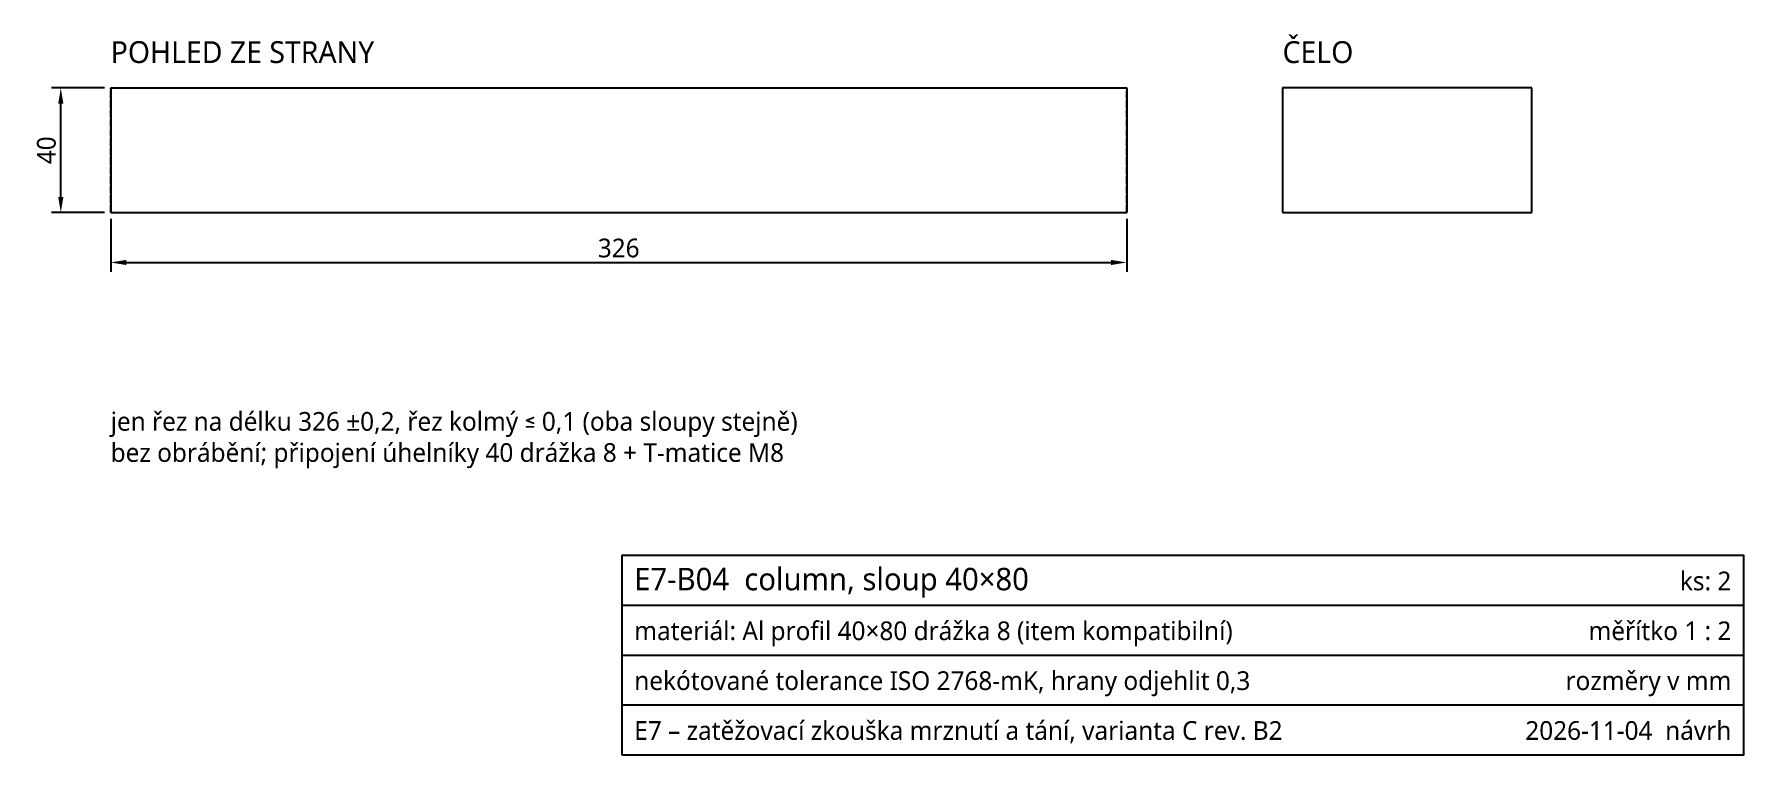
# Model space of a CAD drawing. Header units: millimetres. Extents: x 25 to 574, y 16 to 247.
import ezdxf
from ezdxf.enums import TextEntityAlignment as Align

# ---------------------------------------------------------------- set-up
doc = ezdxf.new("R2010")
doc.units = ezdxf.units.MM
doc.header["$LTSCALE"] = 2
doc.linetypes.add('DASHED', pattern=[1.524, 1.27, -0.254])
for name, color, linetype, true_color in [('DIM', 7, 'CONTINUOUS', 0x000000), ('FRAME', 7, 'CONTINUOUS', 0x000000), ('OUTLINE', 7, 'CONTINUOUS', 0x000000), ('TEXT', 7, 'CONTINUOUS', 0x000000)]:
    doc.layers.add(name, color=color, linetype=linetype, true_color=true_color)
doc.layers.add('HIDDEN', color=8, linetype='DASHED')
doc.styles.add('OpenSans', font='OpenSans-Regular.ttf')
doc.dimstyles.new('E7', dxfattribs={"dimtxt": 6, "dimasz": 5, "dimexe": 3, "dimexo": 2, "dimgap": 1.6, "dimtad": 1, "dimtxsty": 'OpenSans', "dimcen": 2.5, "dimclrd": 256, "dimclre": 256, "dimclrt": 256, "dimazin": 3, "dimtfac": 1, "dimtmove": 0, "dimatfit": 3})

msp = doc.modelspace()

# ---------------------------------------------------------------- linework, layer by layer
at = {"layer": 'FRAME'}
msp.add_lwpolyline([(214, 16), (574, 16), (574, 80), (214, 80)], close=True, dxfattribs=at)
for points in [[(214, 64), (574, 64)], [(214, 48), (574, 48)], [(214, 32), (574, 32)]]:
    msp.add_lwpolyline(points, dxfattribs=at)
at = {"layer": 'HIDDEN'}
for points in [[(50, 230), (376, 230)], [(50, 190), (50, 230)], [(376, 190), (376, 230)], [(506, 230), (426, 230)], [(426, 230), (426, 190)], [(506, 190), (506, 230)], [(50, 190), (376, 190)], [(426, 190), (506, 190)]]:
    msp.add_lwpolyline(points, dxfattribs=at)
at = {"layer": 'OUTLINE'}
for points in [[(50, 230), (376, 230)], [(50, 230), (50, 190)], [(376, 230), (376, 190)], [(506, 230), (426, 230)], [(426, 230), (426, 190)], [(506, 190), (506, 230)], [(50, 190), (376, 190)], [(426, 190), (506, 190)]]:
    msp.add_lwpolyline(points, dxfattribs=at)

# ---------------------------------------------------------------- texts
at = {"layer": 'TEXT', "style": 'OpenSans'}
for s, height, p in [('ČELO', 7, (426, 238)), ('POHLED ZE STRANY', 7, (50, 238)), ('jen řez na délku 326 ±0,2, řez kolmý ≤ 0,1 (oba sloupy stejně)', 6, (50, 120)), ('bez obrábění; připojení úhelníky 40 drážka 8 + T-matice M8', 6, (50, 110)), ('E7-B04  column, sloup 40×80', 7.2, (218, 68.8)), ('materiál: Al profil 40×80 drážka 8 (item kompatibilní)', 6, (218, 52.8)), ('nekótované tolerance ISO 2768-mK, hrany odjehlit 0,3', 6, (218, 36.8)), ('E7 – zatěžovací zkouška mrznutí a tání, varianta C rev. B2', 6, (218, 20.8))]:
    msp.add_text(s, height=height, dxfattribs=at).set_placement(p)
for s, p in [('ks: 2', (570, 68.8)), ('měřítko 1 : 2', (570, 52.8)), ('rozměry v mm', (570, 36.8)), ('2026-11-04  návrh', (570, 20.8))]:
    msp.add_text(s, height=6, dxfattribs=at).set_placement(p, align=Align.RIGHT)

# ---------------------------------------------------------------- dimensions: what is measured, and where the dimension line sits
at = {"layer": 'DIM'}
msp.add_linear_dim(base=(34, 190), p1=(50, 190), p2=(50, 230), angle=90, dimstyle='E7', dxfattribs=at).render()
msp.add_linear_dim(base=(50, 174), p1=(50, 190), p2=(376, 190), dimstyle='E7', dxfattribs=at).render()

doc.saveas('drawing.dxf')
